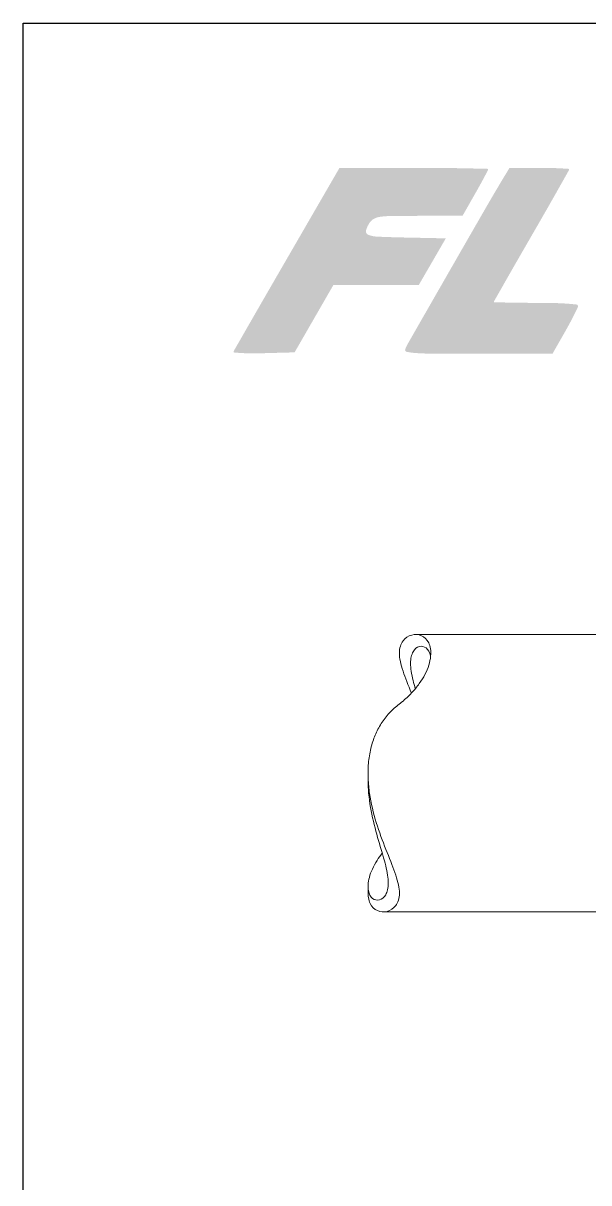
# Model space of a CAD drawing. Extents: x 0 to 216, y -4 to 280.
# Drawn here: x 0 to 45.1, y 187.7 to 280 of the extents above; entities that cross this region are included whole.
import ezdxf

# ---------------------------------------------------------------- set-up
doc = ezdxf.new("R2010")
doc.units = 0
doc.header["$LTSCALE"] = 10
doc.header["$MEASUREMENT"] = 0
doc.layers.get('0').update_dxf_attribs({"linetype": 'CONTINUOUS'})
doc.layers.add('CADdetails-5-MEDIUM', color=4, linetype='CONTINUOUS', lineweight=18)
doc.layers.add('Company LOGO$0$CADdetails-9-TITLEBLOCK', color=7, linetype='CONTINUOUS')

# ---------------------------------------------------------------- blocks, each defined once
blk = doc.blocks.new('Company LOGO')
h = blk.add_hatch(color=256)
h.dxf.hatch_style = 1
h.set_gradient(color2=(0, 0, 0))
h.paths.add_polyline_path([(32.599, 261.013), (33.672, 262.865), (30.457, 262.931, -0.005033), (28.189, 263.001, -0.089447), (27.477, 263.159, -0.378942), (27.315, 263.496, -0.084017), (27.614, 264.125, -0.117655), (27.954, 264.427, -0.088921), (28.43, 264.581, -0.031275), (29.291, 264.645, -0.002697), (31.496, 264.659), (35.006, 264.661), (36.021, 266.443, 0.002867), (36.41, 267.134, 0.004414), (36.738, 267.738, 0.001553), (37.014, 268.261, 0.121257), (37.036, 268.351, 0.407405), (36.985, 268.403, 0.000454), (35.298, 268.441, 0.003358), (33.389, 268.469, 0.002014), (31.12, 268.478), (25.203, 268.478), (21.027, 261.267, 0.00034), (19.42, 258.488, 0.000546), (18.054, 256.117, 0.000087), (16.845, 254.01, 0.033744), (16.768, 253.853, 0.504766), (16.817, 253.775, 0.007698), (17.436, 253.73, 0.013369), (18.215, 253.707, 0.007623), (19.156, 253.719), (21.626, 253.787), (23.174, 256.475), (24.723, 259.162), (28.124, 259.162), (31.526, 259.162)])
h = blk.add_hatch(color=256)
h.dxf.hatch_style = 1
h.set_gradient(color2=(0, 0, 0))
h.paths.add_polyline_path([(40.5, 263.061, 0.001011), (41.646, 265.05, 0.001636), (42.608, 266.742, 0.000216), (43.461, 268.254, 0.128984), (43.486, 268.35, 0.395147), (43.437, 268.402, 0.002848), (42.79, 268.44, 0.008456), (42.025, 268.469, 0.00508), (41.116, 268.478), (38.747, 268.478), (38.279, 267.702, 0.004859), (36.896, 265.358, 0.000598), (33.934, 260.21, 0.000111), (30.653, 254.489, 0.038543), (30.439, 254.039, 0.465371), (30.555, 253.829, 0.032871), (31.312, 253.73, 0.014471), (32.784, 253.679, 0.001515), (36.235, 253.67), (42.172, 253.673), (43.187, 255.454, 0.005539), (43.576, 256.155, 0.007925), (43.904, 256.785, 0.004727), (44.166, 257.319, 0.111773), (44.202, 257.482, 0.382662), (44.102, 257.594, 0.00883), (43.333, 257.665, 0.013191), (42.292, 257.714, 0.005209), (40.858, 257.729, -0.002407), (39.576, 257.735, -0.004014), (38.496, 257.754, -0.000668), (37.518, 257.78, -0.197754), (37.531, 257.879, -0.000099), (38.391, 259.391, -0.001106), (39.355, 261.076, -0.000676)])
at = {"layer": 'Company LOGO$0$CADdetails-9-TITLEBLOCK'}
for p, q in [((0, 0), (0, 280)), ((0, 280), (216, 280))]:
    blk.add_line(p, q, dxfattribs=at)

msp = doc.modelspace()

# ---------------------------------------------------------------- linework, layer by layer
at = {"layer": 'CADdetails-5-MEDIUM'}
for p, q in [((31.264, 231.314), (59.559, 231.314)), ((27.476, 220.272), (27.476, 219.725)), ((27.476, 211.257), (27.476, 210.71)), ((28.688, 209.23), (58.529, 209.23))]:
    msp.add_line(p, q, dxfattribs=at)
for points, knots in [([(29.976, 229.834), (29.976, 230.038), (30.002, 230.222), (30.101, 230.547), (30.174, 230.689), (30.444, 231.05), (30.693, 231.205), (31.215, 231.342), (31.489, 231.323), (31.968, 231.111), (32.174, 230.918), (32.371, 230.512), (32.421, 230.359), (32.478, 230.005), (32.485, 229.804), (32.443, 229.367), (32.395, 229.13), (32.241, 228.639), (32.134, 228.385), (31.885, 227.902), (31.736, 227.656), (31.382, 227.159), (31.176, 226.908), (30.717, 226.42), (30.463, 226.184), (30.122, 225.906), (30.05, 225.849), (29.976, 225.793)], [0, 0, 0, 0, 0.932263, 0.932263, 1.864526, 1.864526, 3.729052, 3.729052, 5.593578, 5.593578, 7.458104, 7.458104, 8.327006, 8.327006, 9.195908, 9.195908, 10.06481, 10.06481, 10.933712, 10.933712, 11.737203, 11.737203, 12.540694, 12.540694, 13.344185, 13.344185, 13.557777, 13.557777, 13.557777, 13.557777]), ([(32.46, 229.542), (32.457, 229.564), (32.453, 229.585), (32.398, 229.901), (32.273, 230.116), (31.952, 230.37), (31.756, 230.409), (31.379, 230.31), (31.198, 230.171), (31.006, 229.834), (30.955, 229.701), (30.885, 229.393), (30.868, 229.219), (30.868, 228.833), (30.885, 228.621), (30.955, 228.16), (31.006, 227.911), (31.12, 227.439), (31.178, 227.222), (31.242, 226.996)], [25.199233, 25.199233, 25.199233, 25.199233, 25.323516, 25.323516, 27.084629, 27.084629, 28.845742, 28.845742, 30.606854, 30.606854, 31.487411, 31.487411, 32.367967, 32.367967, 33.248524, 33.248524, 34.12908, 34.12908, 34.817281, 34.817281, 34.817281, 34.817281]), ([(30.93, 226.647), (30.678, 227.281), (30.439, 227.869), (30.174, 228.67), (30.101, 228.928), (30.002, 229.408), (29.976, 229.63), (29.976, 229.834)], [-3.673598, -3.673598, -3.673598, -3.673598, -1.864526, -1.864526, -0.932263, -0.932263, 0, 0, 0, 0]), ([(29.976, 225.793), (29.903, 225.737), (29.83, 225.679), (29.489, 225.395), (29.235, 225.145), (28.776, 224.601), (28.57, 224.308), (28.216, 223.695), (28.068, 223.375), (27.818, 222.71), (27.712, 222.338), (27.557, 221.562), (27.509, 221.158), (27.48, 220.592), (27.476, 220.432), (27.476, 220.272)], [21.259047, 21.259047, 21.259047, 21.259047, 21.472639, 21.472639, 22.27613, 22.27613, 23.079621, 23.079621, 23.883112, 23.883112, 24.752014, 24.752014, 25.620916, 25.620916, 25.962172, 25.962172, 25.962172, 25.962172]), ([(27.476, 220.272), (27.476, 220.025), (27.486, 219.778), (27.531, 219.134), (27.582, 218.743), (27.778, 217.581), (27.984, 216.804), (28.464, 215.32), (28.737, 214.612), (29.26, 213.299), (29.508, 212.692), (29.778, 211.874), (29.851, 211.616), (29.95, 211.136), (29.976, 210.914), (29.976, 210.71)], [25.962172, 25.962172, 25.962172, 25.962172, 26.489818, 26.489818, 27.35872, 27.35872, 29.223246, 29.223246, 31.087772, 31.087772, 32.952298, 32.952298, 33.884561, 33.884561, 34.816824, 34.816824, 34.816824, 34.816824]), ([(27.476, 211.257), (27.476, 211.139), (27.486, 211.033), (27.555, 210.643), (27.68, 210.428), (28.001, 210.174), (28.197, 210.135), (28.574, 210.234), (28.754, 210.373), (28.947, 210.71), (28.998, 210.843), (29.067, 211.151), (29.085, 211.325), (29.085, 211.518), (29.085, 211.711), (29.067, 211.923), (28.998, 212.384), (28.947, 212.633), (28.754, 213.427), (28.574, 214.023), (28.197, 215.309), (28.001, 216.002), (27.68, 217.449), (27.555, 218.203), (27.486, 219.21), (27.476, 219.465), (27.476, 219.725)], [-7.611724, -7.611724, -7.611724, -7.611724, -7.044451, -7.044451, -5.283339, -5.283339, -3.522226, -3.522226, -1.761113, -1.761113, -0.880556, -0.880556, 0, 0, 0, 0.880556, 0.880556, 1.761113, 1.761113, 3.522226, 3.522226, 5.283339, 5.283339, 7.044451, 7.044451, 7.611724, 7.611724, 7.611724, 7.611724]), ([(28.611, 213.897), (28.456, 213.704), (28.319, 213.513), (28.055, 213.103), (27.927, 212.87), (27.717, 212.412), (27.636, 212.189), (27.524, 211.77), (27.492, 211.575), (27.478, 211.351), (27.476, 211.303), (27.476, 211.257)], [53.899642, 53.899642, 53.899642, 53.899642, 54.535798, 54.535798, 55.324719, 55.324719, 56.11364, 56.11364, 56.902562, 56.902562, 57.12421, 57.12421, 57.12421, 57.12421]), ([(29.976, 210.71), (29.976, 210.506), (29.95, 210.322), (29.851, 209.997), (29.778, 209.855), (29.508, 209.494), (29.26, 209.339), (28.737, 209.202), (28.464, 209.221), (27.984, 209.433), (27.778, 209.626), (27.582, 210.032), (27.531, 210.185), (27.486, 210.47), (27.476, 210.586), (27.476, 210.71)], [34.816824, 34.816824, 34.816824, 34.816824, 35.749087, 35.749087, 36.68135, 36.68135, 38.545876, 38.545876, 40.410402, 40.410402, 42.274928, 42.274928, 43.14383, 43.14383, 43.671476, 43.671476, 43.671476, 43.671476])]:
    msp.add_open_spline(points, degree=3, knots=knots, dxfattribs=at)

# ---------------------------------------------------------------- block references
msp.add_blockref('Company LOGO', (0, 0))

doc.saveas('drawing.dxf')
